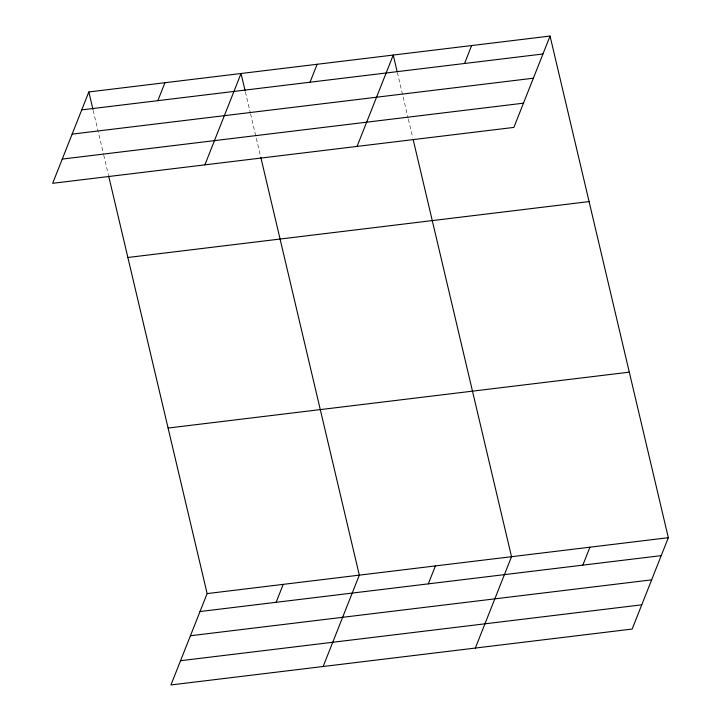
<?xml version="1.0" encoding="UTF-8"?>
<svg xmlns="http://www.w3.org/2000/svg" width="721" height="721" viewBox="0 0 721 721"><rect width="100%" height="100%" fill="white"/><g stroke="black" fill="none" stroke-linecap="round" stroke-linejoin="round"><path stroke-width="0.54" stroke-dasharray="3.6 2.7" d="M397.343 72.479L408.131 118.226M408.392 119.316L412.754 137.828M245.401 92.018L250.286 112.71M250.538 113.801L260.551 156.277M93.207 110.466L103.482 154.024M103.734 155.114L108.357 174.716"/><path stroke-width="1.08" d="M88.836 91.946L52.669 183.305L513.875 127.41L550.051 36.05L88.836 91.946L92.946 109.376M157.836 100.661L164.938 82.726M204.872 164.857L241.039 73.506L245.149 90.927M310.039 82.212L317.141 64.277M357.066 146.417L393.242 55.057L397.091 71.388M108.61 175.807L207.125 593.59L170.949 684.95L632.164 629.054L668.331 537.695L550.051 36.05M464.54 63.484L471.642 45.549M276.125 602.305L283.218 584.37M323.152 666.501L359.319 575.142L260.813 157.358M428.319 583.857L435.421 565.922M475.346 648.053L511.522 556.702L413.268 140.009M582.829 565.129L589.922 547.194M81.743 109.88L542.949 53.985M72.145 134.115L533.36 78.21M62.258 159.08L523.473 103.175M127.869 257.487L589.084 201.592M168.092 428.049L629.298 372.153M207.125 593.59L668.331 537.695M200.023 611.525L661.229 555.63M190.425 635.751L651.64 579.855M180.547 660.715L641.753 604.82"/></g></svg>
